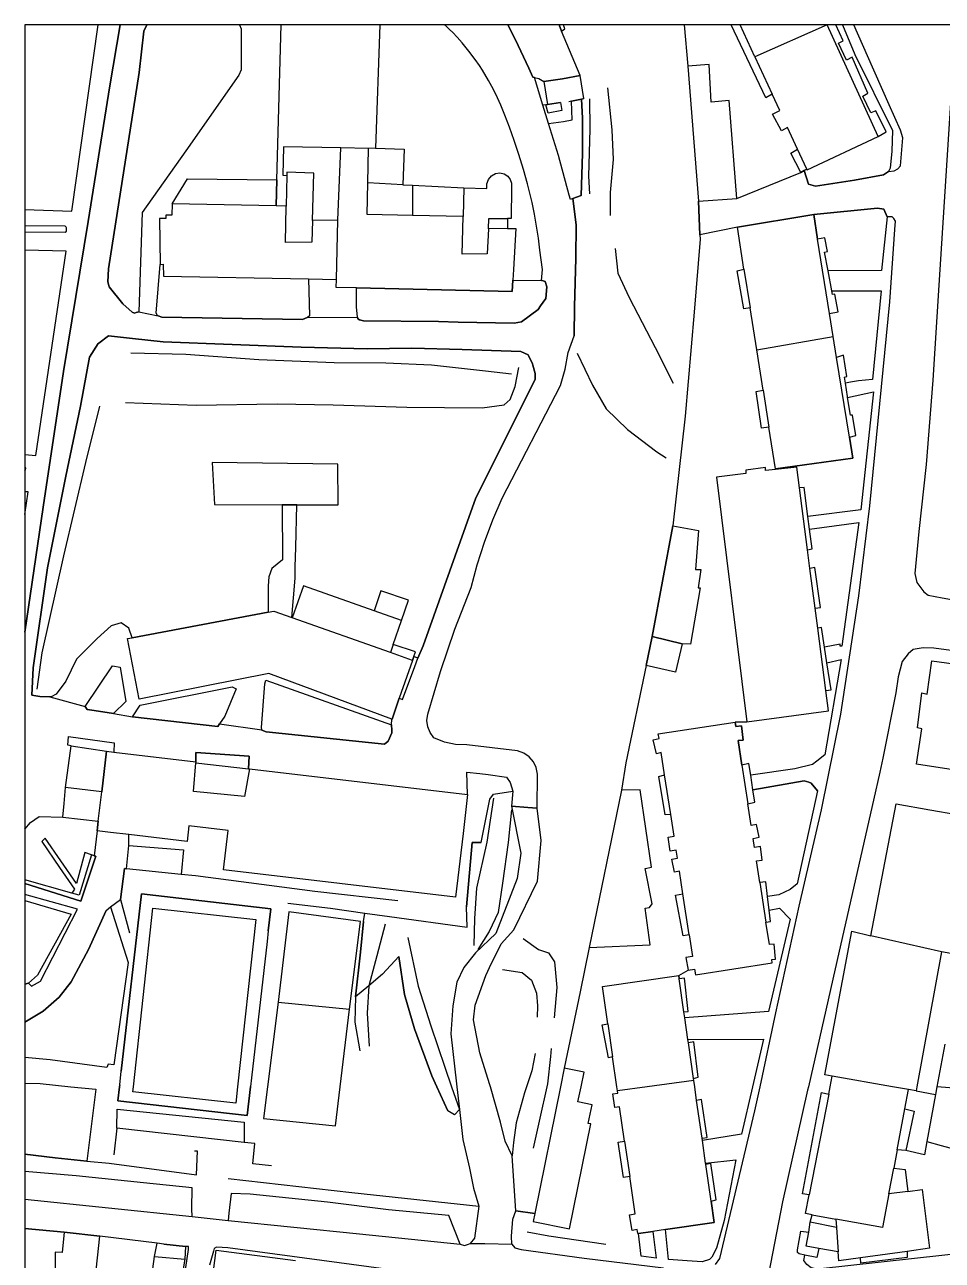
# Model space of a CAD drawing. Header units: millimetres. Extents: x 1778 to 2471, y 1406 to 1876.
# Drawn here: x 2109.8 to 2260.8, y 1672.4 to 1875.5 of the extents above; entities that cross this region are included whole.
import ezdxf

# ---------------------------------------------------------------- set-up
doc = ezdxf.new("R2010")
doc.units = ezdxf.units.MM
doc.layers.add('LOC_CORTE', color=6, linetype='Continuous')
doc.layers.add('LOC_VISTA', color=8, linetype='Continuous')

msp = doc.modelspace()

# ---------------------------------------------------------------- linework, layer by layer
at = {"layer": 'LOC_CORTE'}
for p, q in [((2229.927, 1870.272), (2227.503, 1875.536)), ((2241.807, 1875.522), (2229.927, 1870.272)), ((2241.8, 1875.536), (2241.807, 1875.522)), ((2250.217, 1857.162), (2241.807, 1875.522)), ((2229.927, 1870.272), (2232.777, 1864.122)), ((2166.377, 1855.182), (2161.847, 1855.272)), ((2166.257, 1849.542), (2166.377, 1855.182)), ((2167.557, 1855.252), (2166.377, 1855.182)), ((2238.467, 1851.782), (2236.947, 1855.082)), ((2152.957, 1850.762), (2152.837, 1845.702)), ((2172.037, 1849.232), (2166.257, 1849.542)), ((2172.037, 1849.232), (2173.637, 1849.142)), ((2173.637, 1849.142), (2173.597, 1844.172)), ((2173.637, 1849.142), (2182.067, 1848.732)), ((2182.067, 1848.732), (2181.957, 1843.992)), ((2161.317, 1843.402), (2157.157, 1843.322)), ((2181.957, 1843.992), (2173.597, 1844.172)), ((2189.227, 1843.672), (2189.237, 1842.012)), ((2189.237, 1842.012), (2186.097, 1841.992)), ((2242.217, 1828.072), (2240.247, 1840.282)), ((2228.137, 1835.332), (2229.137, 1829.002)), ((2230.237, 1822.082), (2229.137, 1829.002)), ((2242.827, 1824.272), (2242.217, 1828.072)), ((2230.237, 1822.082), (2242.827, 1824.272)), ((2243.377, 1820.842), (2242.827, 1824.272)), ((2231.287, 1815.442), (2230.237, 1822.082)), ((2245.497, 1807.692), (2243.377, 1820.842)), ((2231.287, 1815.442), (2232.247, 1809.362)), ((2238.577, 1789.212), (2237.257, 1799.362)), ((2238.967, 1786.142), (2238.577, 1789.212)), ((2239.827, 1779.582), (2238.967, 1786.142)), ((2169.977, 1772.282), (2153.847, 1778.032)), ((2171.827, 1777.592), (2167.317, 1779.182)), ((2240.257, 1776.292), (2239.827, 1779.582)), ((2170.457, 1773.642), (2171.827, 1777.592)), ((2241.587, 1766.052), (2240.257, 1776.292)), ((2170.457, 1773.642), (2169.977, 1772.282)), ((2173.597, 1770.992), (2169.977, 1772.282)), ((2227.777, 1753.802), (2228.757, 1747.422)), ((2216.087, 1745.682), (2215.087, 1752.212)), ((2230.757, 1734.472), (2231.757, 1727.982)), ((2219.137, 1725.902), (2218.097, 1732.622)), ((2260.627, 1723.072), (2249.017, 1725.742)), ((2218.257, 1713.232), (2217.477, 1718.642)), ((2205.727, 1711.272), (2206.517, 1705.812)), ((2219.827, 1702.242), (2218.987, 1708.102)), ((2219.877, 1701.932), (2219.827, 1702.242)), ((2221.237, 1692.432), (2220.347, 1698.642)), ((2242.077, 1699.702), (2238.877, 1683.142)), ((2254.587, 1697.272), (2255.177, 1700.432)), ((2256.437, 1700.212), (2255.177, 1700.432)), ((2253.327, 1690.522), (2254.587, 1697.272)), ((2208.507, 1691.952), (2209.337, 1686.142)), ((2253.327, 1690.522), (2252.767, 1687.542)), ((2254.777, 1690.402), (2253.327, 1690.522)), ((2222.717, 1682.102), (2221.857, 1688.092)), ((2251.977, 1683.292), (2252.767, 1687.542)), ((2255.057, 1683.692), (2251.977, 1683.292)), ((2238.777, 1676.972), (2239.047, 1678.612)), ((2239.047, 1678.612), (2239.367, 1679.862)), ((2243.357, 1677.752), (2239.047, 1678.612)), ((2239.367, 1679.862), (2243.257, 1679.142)), ((2243.257, 1679.142), (2243.357, 1677.752)), ((2116.337, 1676.972), (2122.197, 1676.322)), ((2121.407, 1669.212), (2122.197, 1676.322)), ((2243.357, 1677.752), (2243.627, 1673.732)), ((2243.627, 1673.732), (2240.437, 1674.302)), ((2254.967, 1673.832), (2247.317, 1672.782))]:
    msp.add_line(p, q, dxfattribs=at)
for points in [[(2161.847, 1855.272), (2152.377, 1855.482), (2152.277, 1850.772), (2152.957, 1850.762), (2152.837, 1845.702), (2151.177, 1845.742), (2151.297, 1850.002), (2152.019, 1875.536)], [(2168.254, 1875.536), (2167.557, 1855.252)], [(2232.777, 1864.122), (2231.717, 1863.522), (2226.037, 1875.502), (2226.093, 1875.536)], [(2250.217, 1857.162), (2251.527, 1857.932), (2249.837, 1861.372), (2249.017, 1861.022), (2247.677, 1863.772), (2248.507, 1864.262), (2245.907, 1870.192), (2245.007, 1869.702), (2243.677, 1872.522), (2244.437, 1872.872), (2243.244, 1875.536)], [(2218.907, 1868.742), (2220.657, 1846.502), (2226.947, 1846.962), (2225.717, 1863.052), (2222.747, 1862.822), (2222.427, 1868.972), (2218.907, 1868.742)], [(2236.947, 1855.082), (2235.307, 1858.632), (2234.287, 1858.102), (2232.847, 1860.832), (2234.007, 1861.442), (2232.777, 1864.122)], [(2238.467, 1851.782), (2238.507, 1851.682), (2250.217, 1857.162)], [(2161.317, 1843.402), (2161.847, 1855.272), (2152.377, 1855.482), (2152.277, 1850.772), (2152.957, 1850.762)], [(2189.237, 1842.012), (2190.617, 1842.032), (2190.217, 1835.282), (2190.117, 1833.532), (2190.007, 1831.662), (2164.387, 1832.262), (2161.047, 1832.342), (2161.107, 1833.652), (2161.317, 1843.402), (2161.847, 1855.272)], [(2167.557, 1855.252), (2172.257, 1855.082), (2172.037, 1849.232)], [(2238.467, 1851.782), (2238.037, 1851.552), (2237.477, 1851.262), (2235.867, 1854.432), (2236.947, 1855.082)], [(2157.157, 1843.322), (2157.387, 1851.102), (2152.967, 1851.282), (2152.957, 1850.762)], [(2182.067, 1848.732), (2185.867, 1848.622), (2185.857, 1849.372), (2186.107, 1850.082), (2186.587, 1850.672), (2187.247, 1851.052), (2187.997, 1851.192), (2188.677, 1851.032), (2189.277, 1850.652), (2189.707, 1850.102), (2189.907, 1849.462), (2189.877, 1848.792), (2189.847, 1843.682), (2189.227, 1843.672)], [(2151.177, 1845.742), (2134.067, 1846.092), (2136.587, 1850.192), (2151.297, 1850.002), (2151.177, 1845.742)], [(2173.597, 1844.172), (2166.147, 1844.332), (2166.257, 1849.542)], [(2152.837, 1845.702), (2151.177, 1845.742), (2134.067, 1846.092), (2134.037, 1844.232), (2133.047, 1844.222), (2133.057, 1843.672), (2132.017, 1843.662), (2132.107, 1836.132), (2132.627, 1836.142), (2132.647, 1834.202), (2156.527, 1833.742), (2161.107, 1833.652), (2161.317, 1843.402)], [(2157.157, 1843.322), (2157.057, 1839.772), (2152.707, 1839.742), (2152.837, 1845.702)], [(2186.097, 1841.992), (2185.887, 1837.842), (2181.807, 1837.812), (2181.957, 1843.992)], [(2186.097, 1841.992), (2186.187, 1843.652), (2189.227, 1843.672)], [(2228.137, 1835.332), (2227.047, 1842.272), (2239.607, 1844.302), (2240.247, 1840.282)], [(2242.217, 1828.072), (2243.607, 1828.332), (2243.067, 1831.212), (2242.707, 1831.152), (2242.587, 1831.782), (2241.967, 1835.092), (2241.377, 1838.162), (2241.857, 1838.262), (2241.437, 1840.512), (2240.247, 1840.282)], [(2229.137, 1829.002), (2228.117, 1828.802), (2227.037, 1835.082), (2228.137, 1835.332)], [(2245.497, 1807.692), (2246.517, 1808.002), (2246.007, 1811.322), (2245.657, 1811.312), (2245.187, 1814.242), (2245.157, 1814.402), (2244.807, 1816.582), (2244.647, 1817.592), (2245.057, 1817.672), (2244.477, 1821.192), (2243.377, 1820.842)], [(2232.247, 1809.362), (2231.027, 1809.202), (2230.157, 1815.212), (2231.287, 1815.442)], [(2245.497, 1807.692), (2246.047, 1804.282), (2233.327, 1802.512), (2232.247, 1809.362)], [(2237.257, 1799.362), (2236.807, 1802.762), (2233.307, 1802.402), (2231.697, 1802.242), (2231.697, 1802.722), (2228.457, 1802.282), (2228.457, 1801.732), (2223.627, 1801.142), (2228.627, 1760.892), (2242.017, 1762.722), (2241.587, 1766.052)], [(2238.577, 1789.212), (2239.327, 1789.362), (2238.907, 1792.582), (2238.637, 1794.662), (2238.007, 1799.442), (2237.257, 1799.362)], [(2217.957, 1773.732), (2213.047, 1774.942), (2216.427, 1793.132), (2220.667, 1792.342), (2220.147, 1785.972), (2221.047, 1785.982), (2220.587, 1782.942), (2220.927, 1782.942), (2219.337, 1773.672), (2217.957, 1773.732)], [(2239.827, 1779.582), (2240.707, 1779.712), (2239.767, 1786.262), (2238.967, 1786.142)], [(2167.317, 1779.182), (2155.677, 1783.292), (2153.847, 1778.032)], [(2171.827, 1777.592), (2172.947, 1780.912), (2168.407, 1782.432), (2167.317, 1779.182)], [(2173.597, 1770.992), (2171.447, 1764.782), (2170.247, 1761.322), (2170.237, 1761.332), (2149.987, 1768.842), (2128.667, 1764.642), (2126.727, 1774.582), (2127.517, 1774.722), (2149.897, 1778.932), (2150.837, 1779.112), (2153.797, 1778.052), (2153.847, 1778.032)], [(2241.587, 1766.052), (2242.467, 1766.192), (2241.777, 1770.582), (2241.377, 1773.172), (2240.877, 1776.392), (2240.257, 1776.292)], [(2217.957, 1773.732), (2216.887, 1769.092), (2212.037, 1770.162), (2213.047, 1774.942), (2217.957, 1773.732)], [(2173.597, 1770.992), (2173.827, 1771.652), (2174.087, 1772.392), (2170.457, 1773.642)], [(2271.097, 1754.092), (2271.017, 1753.592), (2268.257, 1753.782), (2267.857, 1752.192), (2256.507, 1753.972), (2257.367, 1759.782), (2256.677, 1759.912), (2257.387, 1765.652), (2258.287, 1765.452), (2259.007, 1770.912), (2270.277, 1769.412), (2270.157, 1767.952), (2273.127, 1767.562), (2273.037, 1767.012)], [(2215.087, 1752.212), (2214.517, 1755.862), (2213.737, 1755.662), (2213.187, 1757.932), (2214.167, 1758.172), (2214.047, 1758.932), (2226.687, 1760.872), (2226.797, 1760.162), (2227.727, 1760.262), (2227.987, 1757.902), (2227.157, 1757.812), (2227.777, 1753.802)], [(2146.787, 1753.172), (2182.677, 1748.982), (2181.927, 1742.572), (2180.707, 1732.102), (2142.517, 1736.562), (2143.277, 1743.052), (2136.857, 1743.802), (2136.557, 1741.232), (2126.947, 1742.362), (2123.927, 1742.712), (2121.747, 1742.962), (2121.937, 1744.582), (2122.187, 1746.762), (2122.497, 1749.382), (2123.277, 1756.062), (2124.477, 1755.922), (2137.977, 1754.342), (2137.967, 1754.142)], [(2146.787, 1753.172), (2145.987, 1748.602), (2137.587, 1749.472), (2137.967, 1754.142)], [(2137.967, 1754.142), (2146.627, 1753.192), (2146.787, 1753.172)], [(2228.757, 1747.422), (2229.897, 1747.702), (2229.597, 1749.732), (2229.237, 1752.112), (2228.947, 1754.052), (2227.777, 1753.802)], [(2216.087, 1745.682), (2215.197, 1745.592), (2214.107, 1751.942), (2215.087, 1752.212)], [(2207.977, 1749.682), (2202.647, 1723.802), (2212.727, 1724.222), (2211.857, 1730.292), (2212.617, 1730.372), (2213.027, 1730.992), (2211.877, 1736.792), (2212.907, 1737.002), (2211.087, 1749.702), (2207.977, 1749.682)], [(2230.757, 1734.472), (2230.207, 1738.042), (2231.147, 1738.162), (2230.847, 1740.392), (2229.867, 1740.252), (2229.637, 1741.722), (2230.627, 1741.922), (2230.197, 1744.042), (2229.307, 1743.862), (2228.757, 1747.422)], [(2249.017, 1725.742), (2253.177, 1747.442), (2258.727, 1746.462), (2263.147, 1745.682), (2269.677, 1744.532), (2265.817, 1722.832), (2265.707, 1722.182), (2264.617, 1722.372), (2260.627, 1723.072)], [(2218.097, 1732.622), (2217.517, 1736.362), (2216.717, 1736.202), (2216.297, 1738.302), (2217.197, 1738.482), (2216.997, 1739.802), (2215.997, 1739.652), (2215.667, 1741.952), (2216.637, 1742.092), (2216.087, 1745.682)], [(2231.757, 1727.982), (2232.497, 1728.072), (2232.277, 1729.932), (2232.007, 1732.192), (2231.717, 1734.592), (2230.757, 1734.472)], [(2219.137, 1725.902), (2218.107, 1725.712), (2216.897, 1732.402), (2218.097, 1732.622)], [(2219.137, 1725.902), (2219.677, 1722.342), (2218.597, 1722.142), (2218.977, 1720.052), (2220.007, 1720.242), (2220.147, 1719.312), (2232.787, 1721.262), (2232.697, 1721.832), (2233.327, 1721.882), (2233.107, 1724.372), (2232.317, 1724.302), (2231.757, 1727.982)], [(2242.647, 1702.662), (2241.427, 1702.872), (2245.877, 1726.462), (2249.017, 1725.742)], [(2260.627, 1723.072), (2256.567, 1700.902), (2256.437, 1700.212)], [(2205.727, 1711.272), (2204.847, 1717.412), (2217.397, 1719.212), (2217.477, 1718.642)], [(2218.257, 1713.232), (2218.947, 1713.302), (2218.367, 1718.742), (2217.477, 1718.642)], [(2218.987, 1708.102), (2218.907, 1708.662), (2218.397, 1712.262), (2218.257, 1713.232)], [(2206.517, 1705.812), (2205.827, 1705.682), (2204.817, 1711.102), (2205.727, 1711.272)], [(2219.827, 1702.242), (2220.627, 1702.452), (2219.897, 1708.312), (2218.987, 1708.102)], [(2263.677, 1702.712), (2263.387, 1700.902), (2263.337, 1700.622), (2259.877, 1700.872), (2259.887, 1700.902), (2261.207, 1707.922)], [(2207.317, 1700.242), (2207.227, 1700.902), (2206.517, 1705.812)], [(2198.577, 1703.942), (2197.957, 1700.902), (2193.717, 1680.062), (2193.447, 1678.752), (2199.427, 1677.532), (2202.947, 1694.782), (2202.527, 1694.872), (2203.147, 1697.932), (2200.837, 1698.402), (2201.347, 1700.902), (2201.827, 1703.282), (2198.577, 1703.942)], [(2242.077, 1699.702), (2242.307, 1700.902), (2242.647, 1702.662)], [(2255.177, 1700.432), (2252.537, 1700.902), (2242.647, 1702.662)], [(2219.877, 1701.932), (2212.227, 1700.902), (2207.317, 1700.242)], [(2220.347, 1698.642), (2220.027, 1700.902), (2219.877, 1701.932)], [(2208.507, 1691.952), (2207.687, 1697.622), (2206.917, 1697.492), (2206.557, 1699.722), (2207.367, 1699.852), (2207.317, 1700.242)], [(2221.237, 1692.432), (2222.087, 1692.582), (2221.137, 1698.792), (2220.347, 1698.642)], [(2238.877, 1683.142), (2237.767, 1683.302), (2240.897, 1699.972), (2242.077, 1699.702)], [(2256.437, 1700.212), (2259.617, 1699.622), (2258.217, 1691.892)], [(2254.587, 1697.272), (2256.117, 1696.902), (2254.777, 1690.402)], [(2221.857, 1688.092), (2221.827, 1688.342), (2221.287, 1692.062), (2221.237, 1692.432)], [(2209.337, 1686.142), (2208.317, 1685.982), (2207.417, 1691.782), (2208.507, 1691.952)], [(2258.217, 1691.892), (2257.827, 1689.732), (2254.777, 1690.402)], [(2258.217, 1691.892), (2260.587, 1691.252), (2263.997, 1690.312)], [(2222.717, 1682.102), (2223.547, 1682.292), (2222.667, 1688.302), (2221.857, 1688.092)], [(2252.767, 1687.542), (2254.667, 1687.292), (2255.057, 1683.692)], [(2222.717, 1682.102), (2223.227, 1678.562), (2215.217, 1677.412), (2213.157, 1677.122), (2210.777, 1676.782), (2210.677, 1676.762), (2210.587, 1677.422), (2209.747, 1677.282), (2209.327, 1679.842), (2210.217, 1679.982), (2209.337, 1686.142)], [(2239.367, 1679.862), (2238.277, 1680.062), (2238.877, 1683.142)], [(2251.977, 1683.292), (2250.937, 1677.732), (2243.257, 1679.142)], [(2255.057, 1683.692), (2257.447, 1684.002), (2258.627, 1674.342), (2254.967, 1673.832)], [(2265.447, 1678.952), (2266.157, 1673.772), (2240.217, 1670.882), (2239.177, 1671.152), (2238.477, 1671.702), (2237.987, 1672.322), (2238.147, 1673.222)], [(2109.839, 1677.575), (2116.337, 1676.972)], [(2116.337, 1676.972), (2116.017, 1673.662), (2114.837, 1673.722), (2114.837, 1670.882)], [(2130.507, 1668.122), (2131.187, 1673.012), (2131.597, 1675.182), (2122.197, 1676.322)], [(2238.147, 1673.222), (2237.207, 1673.412), (2236.947, 1673.622), (2236.947, 1674.112), (2237.467, 1677.152), (2238.777, 1676.972)], [(2240.437, 1674.302), (2238.387, 1674.672), (2238.777, 1676.972)], [(2240.437, 1674.302), (2240.127, 1672.822), (2238.147, 1673.222)], [(2130.077, 1664.942), (2130.507, 1668.122), (2131.187, 1673.012), (2136.157, 1672.572), (2134.767, 1664.082)], [(2148.057, 1665.772), (2147.347, 1665.842), (2147.407, 1666.342), (2140.437, 1667.242), (2141.317, 1674.012), (2154.357, 1672.312)], [(2247.317, 1672.782), (2243.727, 1672.292), (2243.627, 1673.732)], [(2254.967, 1673.832), (2254.977, 1672.802), (2247.367, 1671.892), (2247.317, 1672.782)]]:
    msp.add_lwpolyline(points, dxfattribs=at)
at = {"layer": 'LOC_VISTA'}
for p, q in [((2201.777, 1863.392), (2201.427, 1863.312)), ((2136.587, 1850.192), (2151.297, 1850.002)), ((2228.627, 1760.892), (2226.687, 1760.872)), ((2149.697, 1724.772), (2147.137, 1702.362)), ((2151.537, 1714.832), (2163.247, 1713.672)), ((2259.877, 1700.872), (2259.617, 1699.622)), ((2190.597, 1680.482), (2193.717, 1680.062))]:
    msp.add_line(p, q, dxfattribs=at)
for points in [[(2125.517, 1875.536), (2123.847, 1865.512), (2120.287, 1843.202), (2116.217, 1818.512), (2112.867, 1796.202), (2109.839, 1775.631)], [(2109.839, 1743.274), (2110.817, 1744.362), (2112.227, 1745.362), (2116.087, 1745.222), (2116.347, 1747.482), (2116.547, 1750.082), (2117.487, 1756.962), (2116.917, 1757.052), (2117.047, 1758.472), (2124.567, 1757.462), (2124.477, 1755.922), (2137.977, 1754.342), (2137.997, 1755.852), (2146.767, 1755.242), (2146.627, 1753.192), (2146.787, 1753.172), (2182.677, 1748.982), (2182.567, 1752.642), (2184.687, 1752.392), (2186.037, 1752.262), (2189.087, 1751.782), (2189.657, 1750.942), (2190.097, 1749.532), (2189.897, 1747.052), (2192.607, 1746.842), (2194.147, 1746.722), (2194.177, 1752.322), (2193.977, 1753.382), (2193.507, 1754.352), (2192.807, 1755.162), (2191.907, 1755.772), (2190.897, 1756.122), (2182.527, 1757.122), (2180.677, 1757.192), (2178.857, 1757.582), (2177.137, 1758.282), (2177.127, 1758.302), (2176.527, 1759.132), (2176.137, 1760.102), (2175.997, 1761.132), (2176.117, 1762.172), (2178.217, 1769.202), (2180.597, 1776.142), (2183.257, 1782.972), (2184.247, 1786.742), (2185.437, 1790.462), (2186.817, 1794.102), (2188.387, 1797.672), (2197.947, 1816.222), (2198.737, 1818.912), (2199.237, 1821.662), (2200.207, 1824.382), (2200.237, 1829.152), (2200.457, 1837.162), (2200.557, 1842.612), (2199.987, 1846.942), (2199.597, 1846.802), (2199.387, 1847.512), (2197.637, 1854.012), (2195.967, 1859.312), (2195.057, 1862.292), (2193.667, 1866.852), (2193.387, 1866.912), (2192.737, 1868.392), (2190.577, 1873.052), (2189.27, 1875.536)], [(2109.839, 1845.149), (2117.597, 1844.872), (2121.928, 1875.536)], [(2109.839, 1775.631), (2112.867, 1796.202), (2116.217, 1818.512), (2120.287, 1843.202), (2123.847, 1865.512), (2125.517, 1875.536)], [(2125.517, 1875.536), (2123.847, 1865.512), (2120.287, 1843.202), (2116.217, 1818.512), (2112.867, 1796.202), (2109.839, 1775.631)], [(2125.517, 1875.536), (2123.847, 1865.512), (2120.287, 1843.202), (2116.217, 1818.512), (2112.867, 1796.202), (2109.839, 1775.631)], [(2109.839, 1775.631), (2112.867, 1796.202), (2116.217, 1818.512), (2120.287, 1843.202), (2123.847, 1865.512), (2125.517, 1875.536)], [(2129.949, 1875.536), (2129.417, 1874.462), (2128.637, 1867.692), (2123.637, 1835.412), (2123.517, 1833.272), (2123.667, 1832.662), (2123.727, 1832.442), (2125.957, 1829.632), (2127.487, 1828.262), (2127.897, 1828.132), (2128.177, 1828.202), (2128.587, 1828.342), (2131.787, 1827.672), (2132.387, 1827.432), (2155.517, 1827.052), (2156.277, 1827.372), (2164.597, 1827.472), (2164.637, 1827.192), (2164.907, 1826.982), (2165.537, 1826.852), (2177.887, 1826.732), (2181.137, 1826.622), (2190.317, 1826.482), (2191.557, 1826.702), (2194.307, 1828.722), (2194.697, 1829.292), (2195.537, 1830.522), (2195.727, 1832.462), (2195.447, 1833.292), (2194.967, 1833.492), (2194.857, 1833.492), (2194.987, 1835.262), (2194.587, 1838.482), (2194.317, 1840.422), (2194.007, 1842.392), (2193.657, 1844.362), (2193.277, 1846.302), (2192.887, 1848.042), (2192.557, 1849.372), (2191.897, 1851.732), (2191.117, 1854.222), (2190.347, 1856.522), (2189.587, 1858.662), (2188.817, 1860.662), (2188.137, 1862.312), (2187.317, 1864.092), (2186.687, 1865.352), (2186.137, 1866.362), (2185.107, 1868.072), (2184.637, 1868.802), (2183.917, 1869.842), (2182.897, 1871.212), (2181.807, 1872.552), (2180.977, 1873.482), (2180.227, 1874.272), (2179.727, 1874.762), (2179.087, 1875.362), (2178.889, 1875.536)], [(2145.149, 1875.536), (2145.437, 1874.862), (2145.417, 1868.092), (2145.077, 1867.262), (2136.327, 1854.772), (2129.157, 1844.642), (2128.587, 1828.342), (2128.177, 1828.202), (2127.897, 1828.132), (2127.487, 1828.262), (2125.957, 1829.632), (2123.727, 1832.442), (2123.667, 1832.662), (2123.517, 1833.272), (2123.637, 1835.412), (2128.637, 1867.692), (2129.417, 1874.462), (2129.949, 1875.536)], [(2193.717, 1680.062), (2190.597, 1680.482), (2190.027, 1689.552), (2188.857, 1691.962), (2188.107, 1695.082), (2186.437, 1700.902), (2186.297, 1701.402), (2184.667, 1706.462), (2183.667, 1711.902), (2183.917, 1714.332), (2185.667, 1719.212), (2186.607, 1721.212), (2187.417, 1722.832), (2188.177, 1724.382), (2190.257, 1726.702), (2194.177, 1734.682), (2194.757, 1741.392), (2194.147, 1746.722), (2194.177, 1752.322), (2193.977, 1753.382), (2193.507, 1754.352), (2192.807, 1755.162), (2191.907, 1755.772), (2190.897, 1756.122), (2182.527, 1757.122), (2180.677, 1757.192), (2178.857, 1757.582), (2177.137, 1758.282), (2177.127, 1758.302), (2176.527, 1759.132), (2176.137, 1760.102), (2175.997, 1761.132), (2176.117, 1762.172), (2178.217, 1769.202), (2180.597, 1776.142), (2183.257, 1782.972), (2184.247, 1786.742), (2185.437, 1790.462), (2186.817, 1794.102), (2188.387, 1797.672), (2197.947, 1816.222), (2198.737, 1818.912), (2199.237, 1821.662), (2200.207, 1824.382), (2200.237, 1829.152), (2200.457, 1837.162), (2200.557, 1842.612), (2199.987, 1846.942), (2201.337, 1847.452), (2201.597, 1854.372), (2201.557, 1860.162), (2201.427, 1863.312), (2201.777, 1863.392), (2201.197, 1867.172), (2198.097, 1874.502), (2198.657, 1874.862), (2198.47, 1875.536)], [(2189.27, 1875.536), (2190.577, 1873.052), (2192.737, 1868.392), (2193.387, 1866.912), (2193.667, 1866.852), (2194.387, 1866.702), (2195.207, 1866.192), (2198.307, 1866.632), (2201.197, 1867.172)], [(2218.306, 1875.536), (2218.907, 1868.742), (2220.657, 1846.502), (2220.777, 1843.722), (2220.897, 1840.982), (2220.917, 1840.292), (2219.967, 1828.262), (2218.437, 1811.182), (2216.427, 1793.132), (2213.047, 1774.942), (2212.037, 1770.162), (2208.707, 1754.182), (2207.977, 1749.682), (2202.647, 1723.802), (2201.177, 1716.532), (2198.577, 1703.942), (2197.957, 1700.902), (2193.717, 1680.062)], [(2201.197, 1867.172), (2198.097, 1874.502), (2197.737, 1875.536)], [(2197.737, 1875.536), (2198.097, 1874.502), (2198.657, 1874.862), (2198.47, 1875.536)], [(2218.306, 1875.536), (2218.907, 1868.742)], [(2223.477, 1671.672), (2224.177, 1672.672), (2229.947, 1696.932), (2230.787, 1700.902), (2233.367, 1713.032), (2237.197, 1730.622), (2240.907, 1746.442), (2244.047, 1762.182), (2247.017, 1781.612), (2248.817, 1796.422), (2252.107, 1829.942), (2252.947, 1841.842), (2253.077, 1843.242), (2252.797, 1843.682), (2252.487, 1843.962), (2251.697, 1843.952), (2251.157, 1845.192), (2250.087, 1845.362), (2239.607, 1844.302), (2227.047, 1842.272), (2220.897, 1840.982), (2220.777, 1843.722), (2220.657, 1846.502), (2226.947, 1846.962), (2237.477, 1851.262), (2238.037, 1851.552), (2238.737, 1849.312), (2239.917, 1848.972), (2246.337, 1849.992), (2251.097, 1850.852), (2251.917, 1851.412), (2252.827, 1851.492), (2253.457, 1851.832), (2253.877, 1852.332), (2254.247, 1856.942), (2253.887, 1858.212), (2252.007, 1862.372), (2248.477, 1870.422), (2246.192, 1875.536)], [(2238.037, 1851.552), (2238.467, 1851.782), (2238.507, 1851.682), (2250.217, 1857.162), (2251.527, 1857.932), (2249.837, 1861.372), (2249.017, 1861.022), (2247.677, 1863.772), (2248.507, 1864.262), (2245.907, 1870.192), (2245.007, 1869.702), (2243.677, 1872.522), (2244.437, 1872.872), (2243.244, 1875.536)], [(2244.36, 1875.536), (2246.377, 1870.632), (2252.557, 1858.122), (2252.447, 1854.732), (2252.197, 1851.972), (2251.917, 1851.412), (2251.097, 1850.852), (2246.337, 1849.992), (2239.917, 1848.972), (2238.737, 1849.312), (2238.037, 1851.552)], [(2262.922, 1875.536), (2260.187, 1832.722), (2259.177, 1817.062), (2258.077, 1803.242), (2256.877, 1792.192), (2256.227, 1785.312), (2256.587, 1783.832), (2257.737, 1782.282), (2258.447, 1781.722), (2260.737, 1781.302), (2267.737, 1780.022)], [(2201.777, 1863.392), (2201.197, 1867.172), (2198.307, 1866.632), (2195.207, 1866.192), (2195.807, 1862.412)], [(2205.707, 1865.162), (2206.377, 1858.262), (2206.617, 1853.362), (2206.107, 1847.972), (2206.137, 1844.172)], [(2199.987, 1846.942), (2199.597, 1846.802), (2199.387, 1847.512), (2197.637, 1854.012), (2195.967, 1859.312), (2198.447, 1859.612), (2199.857, 1859.902), (2199.767, 1862.952), (2201.427, 1863.312), (2201.557, 1860.162), (2201.597, 1854.372), (2201.337, 1847.452), (2199.987, 1846.942)], [(2201.427, 1863.312), (2199.767, 1862.952), (2199.327, 1862.852)], [(2201.427, 1863.312), (2201.557, 1860.162), (2201.597, 1854.372), (2201.337, 1847.452)], [(2202.747, 1863.342), (2202.787, 1858.372), (2202.567, 1850.642), (2202.727, 1847.742)], [(2197.937, 1862.762), (2195.807, 1862.412), (2195.567, 1862.372), (2195.057, 1862.292)], [(2197.937, 1862.762), (2198.187, 1861.412), (2195.927, 1860.972), (2195.567, 1862.372), (2195.807, 1862.412), (2197.937, 1862.762)], [(2199.987, 1846.942), (2200.557, 1842.612), (2200.457, 1837.162), (2200.237, 1829.152), (2200.207, 1824.382)], [(2220.657, 1846.502), (2220.777, 1843.722), (2220.897, 1840.982), (2220.917, 1840.292), (2219.967, 1828.262), (2218.437, 1811.182), (2216.427, 1793.132)], [(2241.967, 1835.092), (2241.377, 1838.162), (2241.857, 1838.262), (2241.437, 1840.512), (2240.247, 1840.282), (2239.607, 1844.302), (2250.087, 1845.362), (2251.157, 1845.192), (2251.697, 1843.952), (2250.727, 1835.102), (2241.967, 1835.092)], [(2109.839, 1841.5), (2116.487, 1841.442), (2116.717, 1841.612), (2116.737, 1841.882), (2116.737, 1842.132), (2116.667, 1842.252), (2116.497, 1842.402), (2109.839, 1842.457)], [(2109.839, 1841.5), (2116.487, 1841.442), (2116.717, 1841.612), (2116.737, 1841.882), (2116.737, 1842.132), (2116.667, 1842.252), (2116.497, 1842.402), (2109.839, 1842.457)], [(2206.937, 1838.762), (2207.377, 1834.692), (2209.277, 1830.702), (2211.377, 1826.572), (2213.547, 1822.442), (2216.487, 1816.602)], [(2109.839, 1804.848), (2111.687, 1804.692), (2116.667, 1838.282), (2109.839, 1838.454)], [(2156.527, 1833.742), (2156.687, 1827.682), (2156.347, 1827.402), (2156.277, 1827.372), (2155.517, 1827.052), (2132.387, 1827.432), (2131.787, 1827.672), (2131.697, 1827.702), (2131.487, 1828.112), (2132.107, 1836.132), (2132.627, 1836.142), (2132.647, 1834.202), (2156.527, 1833.742)], [(2164.387, 1832.262), (2190.007, 1831.662), (2190.117, 1833.532), (2194.857, 1833.492), (2194.967, 1833.492), (2195.447, 1833.292), (2195.727, 1832.462), (2195.537, 1830.522), (2194.697, 1829.292), (2194.307, 1828.722), (2191.557, 1826.702), (2190.317, 1826.482), (2181.137, 1826.622), (2177.887, 1826.732), (2165.537, 1826.852), (2164.907, 1826.982), (2164.637, 1827.192), (2164.597, 1827.472), (2164.407, 1829.122), (2164.387, 1832.262)], [(2244.807, 1816.582), (2244.647, 1817.592), (2245.057, 1817.672), (2244.477, 1821.192), (2243.377, 1820.842), (2242.827, 1824.272), (2242.217, 1828.072), (2243.607, 1828.332), (2243.067, 1831.212), (2242.707, 1831.152), (2242.587, 1831.782), (2250.687, 1831.782), (2249.277, 1817.202), (2246.997, 1816.972), (2245.647, 1816.752), (2244.807, 1816.582)], [(2123.617, 1824.372), (2122.047, 1823.182), (2121.947, 1823.102), (2120.507, 1820.892), (2119.007, 1812.812), (2116.617, 1801.322), (2113.607, 1786.212), (2111.257, 1769.762), (2110.987, 1765.312), (2112.327, 1765.072), (2113.977, 1765.022), (2119.767, 1763.452), (2120.127, 1762.962), (2121.267, 1762.752), (2124.447, 1762.282), (2127.577, 1761.742), (2141.607, 1760.142), (2141.887, 1760.562), (2148.827, 1759.592), (2148.837, 1759.562), (2149.547, 1759.282), (2169.037, 1757.232), (2169.597, 1757.732), (2170.227, 1759.082), (2170.197, 1759.522), (2170.147, 1760.432), (2170.237, 1761.332), (2170.247, 1761.322), (2171.447, 1764.782), (2171.997, 1764.592), (2174.027, 1769.982), (2174.487, 1771.352), (2175.367, 1773.382), (2180.637, 1788.222), (2184.037, 1797.732), (2193.807, 1817.212), (2193.797, 1818.202), (2193.417, 1819.572), (2193.357, 1819.752), (2192.637, 1821.242), (2191.437, 1821.792), (2181.797, 1822.152), (2173.517, 1822.372), (2166.147, 1822.242), (2155.307, 1822.522), (2132.627, 1823.392), (2127.557, 1823.942), (2123.617, 1824.372)], [(2174.487, 1771.352), (2173.827, 1771.652), (2174.087, 1772.392), (2170.457, 1773.642), (2171.827, 1777.592), (2172.947, 1780.912), (2168.407, 1782.432), (2167.317, 1779.182), (2155.677, 1783.292), (2153.847, 1778.032), (2153.797, 1778.052), (2154.317, 1784.552), (2154.307, 1786.392), (2154.417, 1789.582), (2154.577, 1796.592), (2152.177, 1796.602), (2152.237, 1787.532), (2150.487, 1786.102), (2149.997, 1784.762), (2149.867, 1783.272), (2149.897, 1778.932), (2127.517, 1774.722), (2126.957, 1776.332), (2125.687, 1777.212), (2124.067, 1776.702), (2121.747, 1774.632), (2118.367, 1771.212), (2116.627, 1767.582), (2115.017, 1765.452), (2114.167, 1765.012), (2113.977, 1765.022), (2112.327, 1765.072), (2110.987, 1765.312), (2111.257, 1769.762), (2113.607, 1786.212), (2116.617, 1801.322), (2119.007, 1812.812), (2120.507, 1820.892), (2121.947, 1823.102), (2122.047, 1823.182), (2123.617, 1824.372), (2127.557, 1823.942), (2132.627, 1823.392), (2155.307, 1822.522), (2166.147, 1822.242), (2173.517, 1822.372), (2181.797, 1822.152), (2191.437, 1821.792), (2192.637, 1821.242), (2193.357, 1819.752), (2193.417, 1819.572), (2193.797, 1818.202), (2193.807, 1817.212), (2184.037, 1797.732), (2180.637, 1788.222), (2175.367, 1773.382), (2174.487, 1771.352)], [(2155.307, 1822.522), (2166.147, 1822.242), (2173.517, 1822.372), (2181.797, 1822.152), (2191.437, 1821.792), (2192.637, 1821.242), (2193.357, 1819.752), (2193.417, 1819.572), (2193.797, 1818.202)], [(2120.507, 1820.892), (2119.007, 1812.812), (2116.617, 1801.322), (2113.607, 1786.212), (2111.257, 1769.762)], [(2127.297, 1821.582), (2136.347, 1821.342), (2148.337, 1820.502), (2160.737, 1819.972), (2169.207, 1819.932), (2176.757, 1819.582), (2185.647, 1818.612), (2189.887, 1818.122)], [(2200.717, 1821.522), (2203.237, 1816.292), (2205.477, 1812.372), (2208.957, 1808.952), (2213.807, 1805.322), (2215.337, 1804.302)], [(2126.407, 1813.412), (2138.057, 1812.992), (2151.387, 1813.192), (2160.577, 1813.052), (2172.667, 1812.622), (2185.067, 1812.512), (2188.687, 1813.052), (2189.707, 1813.892), (2190.517, 1816.062), (2191.117, 1819.172)], [(2193.807, 1817.212), (2184.037, 1797.732), (2180.637, 1788.222), (2175.367, 1773.382), (2174.487, 1771.352)], [(2238.637, 1794.662), (2238.007, 1799.442), (2237.257, 1799.362), (2236.807, 1802.762), (2233.307, 1802.402), (2233.327, 1802.512), (2246.047, 1804.282), (2245.497, 1807.692), (2246.517, 1808.002), (2246.007, 1811.322), (2245.657, 1811.312), (2245.187, 1814.242), (2249.417, 1815.192), (2247.357, 1795.762), (2238.637, 1794.662)], [(2122.117, 1812.832), (2119.857, 1803.542), (2116.217, 1788.212), (2112.647, 1772.252), (2111.847, 1766.302)], [(2109.839, 1802.159), (2109.847, 1802.162), (2109.987, 1802.352), (2110.027, 1802.552), (2109.937, 1802.812), (2109.839, 1802.876)], [(2109.839, 1802.159), (2109.847, 1802.162), (2109.987, 1802.352), (2110.027, 1802.552), (2109.937, 1802.812), (2109.839, 1802.876)], [(2140.687, 1803.562), (2141.057, 1796.632), (2152.177, 1796.602), (2154.577, 1796.592), (2161.387, 1796.572), (2161.337, 1803.302), (2140.687, 1803.562)], [(2109.839, 1795.024), (2110.427, 1798.702), (2109.839, 1798.74)], [(2241.377, 1773.172), (2240.877, 1776.392), (2240.257, 1776.292), (2239.827, 1779.582), (2240.707, 1779.712), (2239.767, 1786.262), (2238.967, 1786.142), (2238.577, 1789.212), (2239.327, 1789.362), (2238.907, 1792.582), (2247.027, 1793.692), (2244.217, 1773.362), (2243.977, 1773.352), (2243.957, 1773.662), (2241.377, 1773.172)], [(2173.597, 1770.992), (2171.447, 1764.782), (2171.997, 1764.592), (2174.027, 1769.982), (2174.487, 1771.352), (2173.827, 1771.652), (2173.597, 1770.992)], [(2257.607, 1773.072), (2255.977, 1772.782), (2255.137, 1772.062), (2254.157, 1770.852), (2253.467, 1768.302), (2253.127, 1765.682), (2250.947, 1754.952), (2250.467, 1752.632), (2249.437, 1748.052), (2243.817, 1723.192), (2238.737, 1700.902), (2238.607, 1700.352), (2234.497, 1681.982), (2232.177, 1670.062)], [(2273.647, 1771.112), (2259.357, 1773.002), (2257.607, 1773.072)], [(2124.257, 1770.142), (2125.527, 1769.872), (2126.457, 1764.242), (2124.447, 1762.282), (2121.267, 1762.752), (2120.127, 1762.962), (2119.767, 1763.452), (2124.257, 1770.142)], [(2212.037, 1770.162), (2208.707, 1754.182), (2207.977, 1749.682)], [(2229.237, 1752.112), (2228.947, 1754.052), (2227.777, 1753.802), (2227.157, 1757.812), (2227.987, 1757.902), (2227.727, 1760.262), (2226.797, 1760.162), (2226.687, 1760.872), (2228.627, 1760.892), (2242.017, 1762.722), (2241.587, 1766.052), (2242.467, 1766.192), (2241.777, 1770.582), (2244.107, 1771.182), (2241.447, 1755.482), (2240.107, 1754.432), (2239.387, 1753.912), (2236.487, 1753.162), (2229.237, 1752.112)], [(2149.477, 1767.782), (2170.147, 1760.432), (2170.197, 1759.522), (2170.227, 1759.082), (2169.597, 1757.732), (2169.037, 1757.232), (2149.547, 1759.282), (2148.837, 1759.562), (2148.827, 1759.592), (2148.757, 1759.982), (2149.347, 1767.142), (2149.477, 1767.782)], [(2143.967, 1766.672), (2144.607, 1766.332), (2142.727, 1761.852), (2141.887, 1760.562), (2141.607, 1760.142), (2127.577, 1761.742), (2128.837, 1763.662), (2143.967, 1766.672)], [(2122.497, 1749.382), (2116.547, 1750.082), (2117.487, 1756.962), (2123.277, 1756.062), (2122.497, 1749.382)], [(2137.967, 1754.142), (2146.627, 1753.192), (2146.767, 1755.242), (2137.997, 1755.852), (2137.977, 1754.342), (2137.967, 1754.142)], [(2241.447, 1755.482), (2240.107, 1754.432), (2239.387, 1753.912), (2236.487, 1753.162), (2229.237, 1752.112)], [(2190.097, 1749.532), (2189.897, 1747.052), (2191.427, 1739.312), (2190.827, 1735.122), (2187.337, 1726.082), (2184.007, 1722.922), (2182.047, 1720.522), (2180.917, 1718.082), (2180.237, 1714.212), (2179.917, 1709.582), (2180.857, 1701.402), (2180.917, 1700.902), (2181.347, 1697.152), (2180.517, 1696.312), (2179.417, 1696.932), (2177.627, 1700.902), (2176.817, 1702.712), (2173.927, 1710.422), (2172.297, 1716.072), (2171.357, 1722.342), (2168.657, 1719.392), (2166.417, 1717.472), (2164.227, 1715.662), (2165.067, 1723.052), (2165.577, 1728.102), (2165.797, 1729.462), (2169.857, 1728.892), (2182.627, 1727.122), (2182.517, 1730.492), (2183.427, 1741.052), (2184.917, 1741.062), (2186.327, 1748.192), (2186.947, 1749.032), (2190.097, 1749.532)], [(2232.007, 1732.192), (2231.717, 1734.592), (2230.757, 1734.472), (2230.207, 1738.042), (2231.147, 1738.162), (2230.847, 1740.392), (2229.867, 1740.252), (2229.637, 1741.722), (2230.627, 1741.922), (2230.197, 1744.042), (2229.307, 1743.862), (2228.757, 1747.422), (2229.897, 1747.702), (2229.597, 1749.732), (2238.057, 1751.202), (2238.787, 1751.002), (2239.197, 1750.802), (2240.247, 1749.562), (2236.907, 1734.272), (2235.737, 1733.362), (2233.877, 1732.462), (2232.007, 1732.192)], [(2240.247, 1749.562), (2239.197, 1750.802), (2238.787, 1751.002), (2238.057, 1751.202), (2229.597, 1749.732)], [(2186.917, 1748.372), (2185.837, 1741.142), (2184.117, 1733.542), (2183.807, 1728.592), (2183.697, 1724.122)], [(2109.839, 1743.274), (2110.817, 1744.362), (2112.227, 1745.362), (2116.087, 1745.222), (2121.937, 1744.582), (2121.747, 1742.962)], [(2189.897, 1747.052), (2191.427, 1739.312), (2190.827, 1735.122), (2187.337, 1726.082), (2184.007, 1722.922), (2182.047, 1720.522), (2180.917, 1718.082), (2180.237, 1714.212), (2179.917, 1709.582), (2180.857, 1701.402), (2180.917, 1700.902), (2181.347, 1697.152), (2181.917, 1692.212), (2182.987, 1687.522), (2183.667, 1684.212), (2184.547, 1681.242), (2183.807, 1676.002), (2183.107, 1675.142), (2185.527, 1675.102), (2189.957, 1675.032), (2189.877, 1676.312), (2190.137, 1679.142), (2190.597, 1680.482), (2190.027, 1689.552), (2188.857, 1691.962), (2188.107, 1695.082), (2186.437, 1700.902), (2186.297, 1701.402), (2184.667, 1706.462), (2183.667, 1711.902), (2183.917, 1714.332), (2185.667, 1719.212), (2186.607, 1721.212), (2187.417, 1722.832), (2188.177, 1724.382), (2190.257, 1726.702), (2194.177, 1734.682), (2194.757, 1741.392), (2194.147, 1746.722), (2192.607, 1746.842), (2189.897, 1747.052)], [(2189.897, 1746.412), (2189.377, 1741.092), (2188.437, 1734.362), (2187.687, 1729.542), (2186.227, 1726.412), (2184.337, 1723.492)], [(2109.839, 1711.498), (2112.877, 1713.352), (2115.487, 1715.642), (2117.467, 1718.142), (2120.327, 1723.482), (2123.227, 1729.872), (2123.947, 1730.512), (2125.577, 1731.672), (2126.237, 1736.782), (2126.557, 1736.752), (2126.957, 1740.572), (2126.947, 1742.362), (2123.927, 1742.712), (2121.747, 1742.962), (2121.277, 1738.882), (2121.517, 1738.812), (2119.087, 1731.432), (2109.839, 1734.31)], [(2121.747, 1742.962), (2121.277, 1738.882), (2120.807, 1739.022), (2119.737, 1739.442), (2118.357, 1734.332), (2113.207, 1741.802), (2112.647, 1741.232), (2115.577, 1736.932), (2118.017, 1733.402), (2117.617, 1732.752), (2109.839, 1734.947)], [(2126.957, 1740.572), (2135.957, 1739.862), (2135.557, 1735.802), (2126.557, 1736.752), (2126.957, 1740.572)], [(2184.917, 1741.062), (2183.427, 1741.052), (2182.517, 1730.492)], [(2120.807, 1739.022), (2118.797, 1732.422), (2117.617, 1732.752), (2109.839, 1734.947)], [(2109.839, 1734.31), (2119.087, 1731.432), (2121.517, 1738.812), (2121.277, 1738.882), (2120.807, 1739.022)], [(2171.217, 1731.452), (2157.537, 1733.012), (2137.907, 1735.562), (2135.557, 1735.802), (2126.557, 1736.752), (2126.237, 1736.782), (2125.577, 1731.672), (2127.067, 1726.222)], [(2109.839, 1717.753), (2110.477, 1717.912), (2110.977, 1717.422), (2112.457, 1718.282), (2118.537, 1730.082), (2109.839, 1732.517)], [(2109.839, 1731.517), (2117.477, 1729.292), (2111.957, 1719.272), (2110.477, 1717.912), (2110.977, 1717.422), (2112.457, 1718.282), (2118.537, 1730.082), (2109.839, 1732.517)], [(2109.839, 1731.517), (2117.477, 1729.292), (2111.957, 1719.272), (2110.477, 1717.912), (2109.839, 1717.753)], [(2146.967, 1700.902), (2146.427, 1696.172), (2125.167, 1698.602), (2125.427, 1700.902), (2125.467, 1701.242), (2125.727, 1703.462), (2129.057, 1732.612), (2150.317, 1730.172), (2149.907, 1726.562), (2149.697, 1724.772), (2147.137, 1702.362), (2146.977, 1700.952), (2146.967, 1700.902)], [(2149.907, 1726.562), (2150.317, 1730.172), (2129.057, 1732.612), (2125.727, 1703.462)], [(2153.127, 1731.112), (2160.107, 1730.272), (2165.797, 1729.462), (2169.857, 1728.892)], [(2123.947, 1730.512), (2126.857, 1721.322), (2124.497, 1704.522), (2123.577, 1704.592), (2123.367, 1704.092), (2114.017, 1705.302), (2109.839, 1705.726)], [(2109.839, 1711.498), (2112.877, 1713.352), (2115.487, 1715.642), (2117.467, 1718.142), (2120.327, 1723.482), (2123.227, 1729.872), (2123.947, 1730.512)], [(2123.227, 1729.872), (2120.327, 1723.482), (2117.467, 1718.142), (2115.487, 1715.642), (2112.877, 1713.352), (2109.839, 1711.498)], [(2130.937, 1730.242), (2147.847, 1728.392), (2144.837, 1700.902), (2144.547, 1698.212), (2127.637, 1700.062), (2127.727, 1700.902), (2130.937, 1730.242)], [(2130.937, 1730.242), (2147.847, 1728.392), (2144.837, 1700.902), (2144.547, 1698.212), (2127.637, 1700.062), (2127.727, 1700.902), (2130.937, 1730.242)], [(2153.277, 1729.672), (2151.537, 1714.832), (2149.787, 1700.902), (2149.127, 1695.692), (2160.957, 1694.502), (2161.717, 1700.902), (2163.247, 1713.672), (2165.047, 1728.062), (2153.277, 1729.672)], [(2218.397, 1712.262), (2218.257, 1713.232), (2218.947, 1713.302), (2218.367, 1718.742), (2217.477, 1718.642), (2217.397, 1719.212), (2218.977, 1720.052), (2220.007, 1720.242), (2220.147, 1719.312), (2232.787, 1721.262), (2232.697, 1721.832), (2233.327, 1721.882), (2233.107, 1724.372), (2232.317, 1724.302), (2231.757, 1727.982), (2232.497, 1728.072), (2232.277, 1729.932), (2233.967, 1730.252), (2235.707, 1728.472), (2232.157, 1713.252), (2218.397, 1712.262)], [(2165.577, 1728.102), (2165.067, 1723.052), (2164.227, 1715.662), (2164.117, 1711.522), (2164.977, 1706.832)], [(2169.107, 1727.642), (2167.757, 1722.452), (2166.417, 1717.472), (2166.177, 1712.982), (2166.487, 1707.602)], [(2172.847, 1725.462), (2174.567, 1717.462), (2176.617, 1710.922), (2178.947, 1704.102), (2180.057, 1700.902), (2181.347, 1697.152)], [(2191.837, 1725.262), (2194.337, 1723.482), (2195.997, 1722.942), (2196.967, 1721.432), (2197.347, 1717.222), (2196.897, 1712.242)], [(2202.647, 1723.802), (2201.177, 1716.532), (2198.577, 1703.942)], [(2171.357, 1722.342), (2172.297, 1716.072), (2173.927, 1710.422), (2176.817, 1702.712), (2177.627, 1700.902), (2179.417, 1696.932)], [(2188.417, 1720.192), (2191.667, 1719.662), (2193.197, 1718.432), (2194.037, 1716.302), (2194.197, 1714.232), (2194.137, 1712.362)], [(2221.287, 1692.062), (2221.237, 1692.432), (2222.087, 1692.582), (2221.137, 1698.792), (2220.347, 1698.642), (2220.027, 1700.902), (2219.877, 1701.932), (2219.827, 1702.242), (2220.627, 1702.452), (2219.897, 1708.312), (2218.987, 1708.102), (2218.907, 1708.662), (2231.357, 1708.752), (2229.547, 1700.902), (2227.747, 1693.112), (2221.287, 1692.062)], [(2196.447, 1707.202), (2196.327, 1705.892), (2195.807, 1701.402), (2195.697, 1700.902), (2194.537, 1695.732), (2193.467, 1690.822)], [(2193.767, 1706.362), (2193.237, 1703.522), (2192.357, 1700.902), (2192.027, 1699.922), (2190.677, 1694.942), (2190.217, 1691.762), (2190.027, 1689.552)], [(2109.839, 1701.498), (2112.397, 1701.412), (2117.407, 1700.902), (2121.537, 1700.482), (2120.047, 1688.692), (2114.827, 1689.202), (2109.839, 1689.807)], [(2125.467, 1701.242), (2125.427, 1700.902), (2125.167, 1698.602), (2146.427, 1696.172), (2146.967, 1700.902), (2146.977, 1700.952)], [(2125.037, 1697.202), (2145.947, 1695.092), (2145.907, 1691.762), (2125.007, 1694.092), (2125.037, 1697.202)], [(2150.427, 1687.892), (2147.337, 1688.232), (2147.707, 1691.562), (2145.907, 1691.762), (2125.007, 1694.092), (2124.517, 1689.732)], [(2109.839, 1689.807), (2114.827, 1689.202), (2120.047, 1688.692), (2123.747, 1688.332)], [(2123.747, 1688.332), (2138.067, 1686.412), (2138.237, 1690.302), (2137.747, 1690.292)], [(2215.217, 1677.412), (2223.227, 1678.562), (2222.717, 1682.102), (2223.547, 1682.292), (2222.667, 1688.302), (2221.857, 1688.092), (2221.827, 1688.342), (2226.817, 1688.892), (2224.887, 1678.932), (2223.607, 1674.362), (2222.857, 1672.902), (2222.447, 1672.492), (2221.277, 1672.132), (2218.787, 1672.252), (2215.747, 1672.502), (2215.217, 1677.412)], [(2109.839, 1682.408), (2137.377, 1679.552), (2137.317, 1680.822), (2137.367, 1684.292), (2129.357, 1685.082), (2118.297, 1686.272), (2109.839, 1686.947)], [(2143.307, 1685.832), (2163.637, 1683.492), (2184.547, 1681.242)], [(2109.839, 1682.408), (2137.377, 1679.552), (2143.327, 1678.932), (2164.917, 1676.702), (2181.477, 1674.992), (2182.187, 1674.782), (2182.827, 1675.002), (2183.107, 1675.142), (2185.527, 1675.102), (2189.957, 1675.032), (2190.457, 1674.402), (2191.517, 1674.122), (2201.867, 1672.712), (2214.917, 1671.112)], [(2143.817, 1683.352), (2143.417, 1680.092), (2143.327, 1678.932), (2164.917, 1676.702), (2181.477, 1674.992), (2179.607, 1679.722), (2169.687, 1680.642), (2159.617, 1681.912), (2146.937, 1683.232), (2143.817, 1683.352)], [(2109.839, 1555.167), (2118.497, 1554.462), (2119.427, 1554.582), (2120.177, 1555.172), (2120.467, 1555.322), (2120.667, 1555.462), (2120.927, 1555.772), (2121.677, 1563.402), (2122.397, 1569.742), (2125.497, 1597.152), (2127.807, 1616.212), (2128.797, 1624.022), (2132.857, 1647.402), (2136.577, 1672.682), (2136.797, 1674.152), (2136.797, 1674.652), (2136.267, 1674.612), (2132.707, 1675.042), (2131.597, 1675.182), (2122.197, 1676.322), (2116.337, 1676.972), (2109.839, 1677.575)], [(2192.497, 1677.022), (2196.047, 1676.412), (2205.437, 1675.002)], [(2210.777, 1676.782), (2213.157, 1677.122), (2213.667, 1672.702), (2211.247, 1673.022), (2210.777, 1676.782)], [(2132.707, 1675.042), (2136.267, 1674.612), (2136.157, 1672.572)], [(2141.357, 1674.522), (2141.007, 1674.322), (2140.877, 1673.892), (2140.217, 1671.572)], [(2174.147, 1670.262), (2143.237, 1674.402), (2141.357, 1674.522)]]:
    msp.add_lwpolyline(points, dxfattribs=at)
msp.add_lwpolyline([(2109.839, 1405.536), (2469.839, 1405.536), (2469.839, 1875.536), (2109.839, 1875.536)], close=True, dxfattribs=at)

doc.saveas('drawing.dxf')
